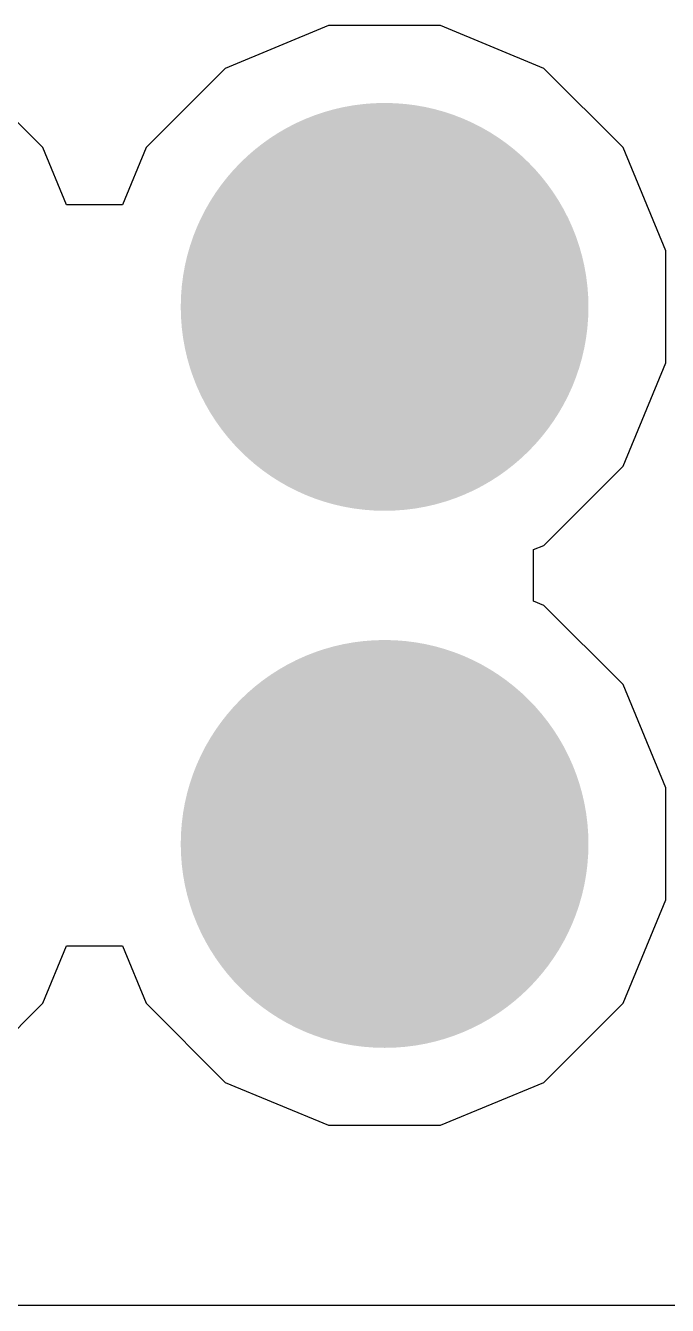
# Model space of a CAD drawing. Header units: inches. Extents: x -4 to 5258, y -4 to 5281.
# Drawn here: x 104.708 to 105.972, y 83.46 to 85.981 of the extents above; entities that cross this region are included whole.
import ezdxf

# ---------------------------------------------------------------- set-up
doc = ezdxf.new("R2010")
doc.units = ezdxf.units.IN
for name, color, linetype in [('Bottom Layer', 5, 'Continuous'), ('Bottom Solder', 6, 'Continuous'), ('Drill Drawing', 1, 'Continuous'), ('Layer 1', 16, 'Continuous'), ('Layer 2', 76, 'Continuous'), ('Top Layer', 1, 'Continuous'), ('Top Solder', 216, 'Continuous'), ('Via Holes', 16, 'Continuous')]:
    doc.layers.add(name, color=color, linetype=linetype)

msp = doc.modelspace()

# ---------------------------------------------------------------- hatches: boundary and pattern name
at = {"layer": 'Bottom Layer'}
h = msp.add_hatch(color=5, dxfattribs=at)
edge = h.paths.add_edge_path()
edge.add_arc((105.4153, 85.4269), 0.3, 0, 360)
h = msp.add_hatch(color=5, dxfattribs=at)
edge = h.paths.add_edge_path()
edge.add_arc((105.4153, 84.3692), 0.3, 0, 360)
at = {"layer": 'Bottom Solder'}
h = msp.add_hatch(color=6, dxfattribs=at)
edge = h.paths.add_edge_path()
edge.add_arc((105.4153, 85.4269), 0.4016, 0, 360)
h = msp.add_hatch(color=6, dxfattribs=at)
edge = h.paths.add_edge_path()
edge.add_arc((105.4153, 84.3692), 0.4016, 0, 360)
at = {"layer": 'Layer 1'}
h = msp.add_hatch(color=16, dxfattribs=at)
edge = h.paths.add_edge_path()
edge.add_arc((105.4153, 85.4269), 0.3, 0, 360)
h = msp.add_hatch(color=16, dxfattribs=at)
edge = h.paths.add_edge_path()
edge.add_arc((105.4153, 84.3692), 0.3, 0, 360)
at = {"layer": 'Layer 2'}
h = msp.add_hatch(color=76, dxfattribs=at)
edge = h.paths.add_edge_path()
edge.add_arc((105.4153, 85.4269), 0.3, 0, 360)
h = msp.add_hatch(color=76, dxfattribs=at)
edge = h.paths.add_edge_path()
edge.add_arc((105.4153, 84.3692), 0.3, 0, 360)
at = {"layer": 'Top Layer'}
h = msp.add_hatch(color=1, dxfattribs=at)
edge = h.paths.add_edge_path()
edge.add_arc((105.4153, 85.4269), 0.3, 0, 360)
h = msp.add_hatch(color=1, dxfattribs=at)
edge = h.paths.add_edge_path()
edge.add_arc((105.4153, 84.3692), 0.3, 0, 360)
at = {"layer": 'Top Solder'}
h = msp.add_hatch(color=216, dxfattribs=at)
edge = h.paths.add_edge_path()
edge.add_arc((105.4153, 85.4269), 0.4016, 0, 360)
h = msp.add_hatch(color=216, dxfattribs=at)
edge = h.paths.add_edge_path()
edge.add_arc((105.4153, 84.3692), 0.4016, 0, 360)
at = {"layer": 'Via Holes'}
h = msp.add_hatch(color=7, dxfattribs=at)
edge = h.paths.add_edge_path()
edge.add_arc((105.4153, 85.4269), 0.15, 0, 360)
h = msp.add_hatch(color=7, dxfattribs=at)
edge = h.paths.add_edge_path()
edge.add_arc((105.4153, 84.3692), 0.15, 0, 360)

# ---------------------------------------------------------------- linework, layer by layer
at = {"layer": 'Bottom Layer'}
for p, q in [((105.3051, 85.9809), (105.1015, 85.8965)), ((105.5255, 85.9809), (105.3051, 85.9809)), ((105.7291, 85.8965), (105.5255, 85.9809)), ((104.742, 85.7407), (104.5861, 85.8965)), ((105.1015, 85.8965), (104.9457, 85.7407)), ((105.885, 85.7407), (105.7291, 85.8965)), ((104.7888, 85.6276), (104.742, 85.7407)), ((104.9457, 85.7407), (104.8988, 85.6276)), ((105.9693, 85.5371), (105.885, 85.7407)), ((104.8988, 85.6276), (104.7888, 85.6276)), ((105.9693, 85.3167), (105.9693, 85.5371)), ((105.885, 85.113), (105.9693, 85.3167)), ((105.7291, 84.9572), (105.885, 85.113)), ((105.7089, 84.9488), (105.7291, 84.9572)), ((105.7089, 84.8472), (105.7089, 84.9488)), ((105.7291, 84.8388), (105.7089, 84.8472)), ((105.885, 84.683), (105.7291, 84.8388)), ((105.9693, 84.4794), (105.885, 84.683)), ((105.9693, 84.259), (105.9693, 84.4794)), ((105.885, 84.0554), (105.9693, 84.259)), ((104.742, 84.0554), (104.7888, 84.1685)), ((104.7888, 84.1685), (104.8988, 84.1685)), ((104.8988, 84.1685), (104.9457, 84.0554)), ((104.5861, 83.8995), (104.742, 84.0554)), ((104.9457, 84.0554), (105.1015, 83.8995)), ((105.7291, 83.8995), (105.885, 84.0554)), ((105.1015, 83.8995), (105.3051, 83.8152)), ((105.5255, 83.8152), (105.7291, 83.8995)), ((105.3051, 83.8152), (105.5255, 83.8152))]:
    msp.add_line(p, q, dxfattribs=at)
at = {"layer": 'Drill Drawing'}
for points in [[(105.2883, 85.5539, 0.0508, 0.0508, 0), (105.2883, 85.6809, 0.0508, 0.0508, 0)], [(105.2883, 85.6809, 0.0508, 0.0508, 0), (105.5423, 85.6809, 0.0508, 0.0508, 0)], [(105.5423, 85.5539, 0.0508, 0.0508, 0), (105.5423, 85.6809, 0.0508, 0.0508, 0)], [(105.3391, 85.5031, 0.0508, 0.0508, 0), (105.3391, 85.5793, 0.0508, 0.0508, 0)], [(105.3391, 85.5793, 0.0508, 0.0508, 0), (105.4915, 85.5793, 0.0508, 0.0508, 0)], [(105.4915, 85.5031, 0.0508, 0.0508, 0), (105.4915, 85.5793, 0.0508, 0.0508, 0)], [(105.1613, 85.2999, 0.0508, 0.0508, 0), (105.1613, 85.5539, 0.0508, 0.0508, 0)], [(105.1613, 85.5539, 0.0508, 0.0508, 0), (105.2883, 85.5539, 0.0508, 0.0508, 0)], [(105.5423, 85.5539, 0.0508, 0.0508, 0), (105.6693, 85.5539, 0.0508, 0.0508, 0)], [(105.6693, 85.2999, 0.0508, 0.0508, 0), (105.6693, 85.5539, 0.0508, 0.0508, 0)], [(105.2629, 85.3507, 0.0508, 0.0508, 0), (105.2629, 85.5031, 0.0508, 0.0508, 0)], [(105.2629, 85.5031, 0.0508, 0.0508, 0), (105.3391, 85.5031, 0.0508, 0.0508, 0)], [(105.4915, 85.5031, 0.0508, 0.0508, 0), (105.5677, 85.5031, 0.0508, 0.0508, 0)], [(105.5677, 85.3507, 0.0508, 0.0508, 0), (105.5677, 85.5031, 0.0508, 0.0508, 0)], [(105.2629, 85.3507, 0.0508, 0.0508, 0), (105.3391, 85.3507, 0.0508, 0.0508, 0)], [(105.3391, 85.2745, 0.0508, 0.0508, 0), (105.3391, 85.3507, 0.0508, 0.0508, 0)], [(105.4915, 85.3507, 0.0508, 0.0508, 0), (105.5677, 85.3507, 0.0508, 0.0508, 0)], [(105.4915, 85.2745, 0.0508, 0.0508, 0), (105.4915, 85.3507, 0.0508, 0.0508, 0)], [(105.1613, 85.2999, 0.0508, 0.0508, 0), (105.2883, 85.2999, 0.0508, 0.0508, 0)], [(105.2883, 85.1729, 0.0508, 0.0508, 0), (105.2883, 85.2999, 0.0508, 0.0508, 0)], [(105.5423, 85.2999, 0.0508, 0.0508, 0), (105.6693, 85.2999, 0.0508, 0.0508, 0)], [(105.5423, 85.1729, 0.0508, 0.0508, 0), (105.5423, 85.2999, 0.0508, 0.0508, 0)], [(105.3391, 85.2745, 0.0508, 0.0508, 0), (105.4915, 85.2745, 0.0508, 0.0508, 0)], [(105.2883, 85.1729, 0.0508, 0.0508, 0), (105.5423, 85.1729, 0.0508, 0.0508, 0)], [(105.2883, 84.4962, 0.0508, 0.0508, 0), (105.2883, 84.6232, 0.0508, 0.0508, 0)], [(105.2883, 84.6232, 0.0508, 0.0508, 0), (105.5423, 84.6232, 0.0508, 0.0508, 0)], [(105.5423, 84.4962, 0.0508, 0.0508, 0), (105.5423, 84.6232, 0.0508, 0.0508, 0)], [(105.3391, 84.4454, 0.0508, 0.0508, 0), (105.3391, 84.5216, 0.0508, 0.0508, 0)], [(105.3391, 84.5216, 0.0508, 0.0508, 0), (105.4915, 84.5216, 0.0508, 0.0508, 0)], [(105.4915, 84.4454, 0.0508, 0.0508, 0), (105.4915, 84.5216, 0.0508, 0.0508, 0)], [(105.1613, 84.2422, 0.0508, 0.0508, 0), (105.1613, 84.4962, 0.0508, 0.0508, 0)], [(105.1613, 84.4962, 0.0508, 0.0508, 0), (105.2883, 84.4962, 0.0508, 0.0508, 0)], [(105.5423, 84.4962, 0.0508, 0.0508, 0), (105.6693, 84.4962, 0.0508, 0.0508, 0)], [(105.6693, 84.2422, 0.0508, 0.0508, 0), (105.6693, 84.4962, 0.0508, 0.0508, 0)], [(105.2629, 84.293, 0.0508, 0.0508, 0), (105.2629, 84.4454, 0.0508, 0.0508, 0)], [(105.2629, 84.4454, 0.0508, 0.0508, 0), (105.3391, 84.4454, 0.0508, 0.0508, 0)], [(105.4915, 84.4454, 0.0508, 0.0508, 0), (105.5677, 84.4454, 0.0508, 0.0508, 0)], [(105.5677, 84.293, 0.0508, 0.0508, 0), (105.5677, 84.4454, 0.0508, 0.0508, 0)], [(105.2629, 84.293, 0.0508, 0.0508, 0), (105.3391, 84.293, 0.0508, 0.0508, 0)], [(105.3391, 84.2168, 0.0508, 0.0508, 0), (105.3391, 84.293, 0.0508, 0.0508, 0)], [(105.4915, 84.293, 0.0508, 0.0508, 0), (105.5677, 84.293, 0.0508, 0.0508, 0)], [(105.4915, 84.2168, 0.0508, 0.0508, 0), (105.4915, 84.293, 0.0508, 0.0508, 0)], [(105.1613, 84.2422, 0.0508, 0.0508, 0), (105.2883, 84.2422, 0.0508, 0.0508, 0)], [(105.2883, 84.1152, 0.0508, 0.0508, 0), (105.2883, 84.2422, 0.0508, 0.0508, 0)], [(105.5423, 84.2422, 0.0508, 0.0508, 0), (105.6693, 84.2422, 0.0508, 0.0508, 0)], [(105.5423, 84.1152, 0.0508, 0.0508, 0), (105.5423, 84.2422, 0.0508, 0.0508, 0)], [(105.3391, 84.2168, 0.0508, 0.0508, 0), (105.4915, 84.2168, 0.0508, 0.0508, 0)], [(105.2883, 84.1152, 0.0508, 0.0508, 0), (105.5423, 84.1152, 0.0508, 0.0508, 0)]]:
    msp.add_lwpolyline(points, format="xyseb", dxfattribs=at)
for points in [[(105.2756, 85.6809, 0.0254, 0.0254, 1), (105.301, 85.6809, 0.0254, 0.0254, 1)], [(105.2756, 85.6809, 0.0254, 0.0254, 1), (105.301, 85.6809, 0.0254, 0.0254, 1)], [(105.5296, 85.6809, 0.0254, 0.0254, 1), (105.555, 85.6809, 0.0254, 0.0254, 1)], [(105.5296, 85.6809, 0.0254, 0.0254, 1), (105.555, 85.6809, 0.0254, 0.0254, 1)], [(105.3264, 85.5793, 0.0254, 0.0254, 1), (105.3518, 85.5793, 0.0254, 0.0254, 1)], [(105.3264, 85.5793, 0.0254, 0.0254, 1), (105.3518, 85.5793, 0.0254, 0.0254, 1)], [(105.4788, 85.5793, 0.0254, 0.0254, 1), (105.5042, 85.5793, 0.0254, 0.0254, 1)], [(105.4788, 85.5793, 0.0254, 0.0254, 1), (105.5042, 85.5793, 0.0254, 0.0254, 1)], [(105.1486, 85.5539, 0.0254, 0.0254, 1), (105.174, 85.5539, 0.0254, 0.0254, 1)], [(105.1486, 85.5539, 0.0254, 0.0254, 1), (105.174, 85.5539, 0.0254, 0.0254, 1)], [(105.2756, 85.5539, 0.0254, 0.0254, 1), (105.301, 85.5539, 0.0254, 0.0254, 1)], [(105.2756, 85.5539, 0.0254, 0.0254, 1), (105.301, 85.5539, 0.0254, 0.0254, 1)], [(105.5296, 85.5539, 0.0254, 0.0254, 1), (105.555, 85.5539, 0.0254, 0.0254, 1)], [(105.5296, 85.5539, 0.0254, 0.0254, 1), (105.555, 85.5539, 0.0254, 0.0254, 1)], [(105.6566, 85.5539, 0.0254, 0.0254, 1), (105.682, 85.5539, 0.0254, 0.0254, 1)], [(105.6566, 85.5539, 0.0254, 0.0254, 1), (105.682, 85.5539, 0.0254, 0.0254, 1)], [(105.2502, 85.5031, 0.0254, 0.0254, 1), (105.2756, 85.5031, 0.0254, 0.0254, 1)], [(105.2502, 85.5031, 0.0254, 0.0254, 1), (105.2756, 85.5031, 0.0254, 0.0254, 1)], [(105.3264, 85.5031, 0.0254, 0.0254, 1), (105.3518, 85.5031, 0.0254, 0.0254, 1)], [(105.3264, 85.5031, 0.0254, 0.0254, 1), (105.3518, 85.5031, 0.0254, 0.0254, 1)], [(105.4788, 85.5031, 0.0254, 0.0254, 1), (105.5042, 85.5031, 0.0254, 0.0254, 1)], [(105.4788, 85.5031, 0.0254, 0.0254, 1), (105.5042, 85.5031, 0.0254, 0.0254, 1)], [(105.555, 85.5031, 0.0254, 0.0254, 1), (105.5804, 85.5031, 0.0254, 0.0254, 1)], [(105.555, 85.5031, 0.0254, 0.0254, 1), (105.5804, 85.5031, 0.0254, 0.0254, 1)], [(105.2502, 85.3507, 0.0254, 0.0254, 1), (105.2756, 85.3507, 0.0254, 0.0254, 1)], [(105.2502, 85.3507, 0.0254, 0.0254, 1), (105.2756, 85.3507, 0.0254, 0.0254, 1)], [(105.3264, 85.3507, 0.0254, 0.0254, 1), (105.3518, 85.3507, 0.0254, 0.0254, 1)], [(105.3264, 85.3507, 0.0254, 0.0254, 1), (105.3518, 85.3507, 0.0254, 0.0254, 1)], [(105.4788, 85.3507, 0.0254, 0.0254, 1), (105.5042, 85.3507, 0.0254, 0.0254, 1)], [(105.4788, 85.3507, 0.0254, 0.0254, 1), (105.5042, 85.3507, 0.0254, 0.0254, 1)], [(105.555, 85.3507, 0.0254, 0.0254, 1), (105.5804, 85.3507, 0.0254, 0.0254, 1)], [(105.555, 85.3507, 0.0254, 0.0254, 1), (105.5804, 85.3507, 0.0254, 0.0254, 1)], [(105.1486, 85.2999, 0.0254, 0.0254, 1), (105.174, 85.2999, 0.0254, 0.0254, 1)], [(105.1486, 85.2999, 0.0254, 0.0254, 1), (105.174, 85.2999, 0.0254, 0.0254, 1)], [(105.2756, 85.2999, 0.0254, 0.0254, 1), (105.301, 85.2999, 0.0254, 0.0254, 1)], [(105.2756, 85.2999, 0.0254, 0.0254, 1), (105.301, 85.2999, 0.0254, 0.0254, 1)], [(105.5296, 85.2999, 0.0254, 0.0254, 1), (105.555, 85.2999, 0.0254, 0.0254, 1)], [(105.5296, 85.2999, 0.0254, 0.0254, 1), (105.555, 85.2999, 0.0254, 0.0254, 1)], [(105.6566, 85.2999, 0.0254, 0.0254, 1), (105.682, 85.2999, 0.0254, 0.0254, 1)], [(105.6566, 85.2999, 0.0254, 0.0254, 1), (105.682, 85.2999, 0.0254, 0.0254, 1)], [(105.3264, 85.2745, 0.0254, 0.0254, 1), (105.3518, 85.2745, 0.0254, 0.0254, 1)], [(105.3264, 85.2745, 0.0254, 0.0254, 1), (105.3518, 85.2745, 0.0254, 0.0254, 1)], [(105.4788, 85.2745, 0.0254, 0.0254, 1), (105.5042, 85.2745, 0.0254, 0.0254, 1)], [(105.4788, 85.2745, 0.0254, 0.0254, 1), (105.5042, 85.2745, 0.0254, 0.0254, 1)], [(105.2756, 85.1729, 0.0254, 0.0254, 1), (105.301, 85.1729, 0.0254, 0.0254, 1)], [(105.2756, 85.1729, 0.0254, 0.0254, 1), (105.301, 85.1729, 0.0254, 0.0254, 1)], [(105.5296, 85.1729, 0.0254, 0.0254, 1), (105.555, 85.1729, 0.0254, 0.0254, 1)], [(105.5296, 85.1729, 0.0254, 0.0254, 1), (105.555, 85.1729, 0.0254, 0.0254, 1)], [(105.2756, 84.6232, 0.0254, 0.0254, 1), (105.301, 84.6232, 0.0254, 0.0254, 1)], [(105.2756, 84.6232, 0.0254, 0.0254, 1), (105.301, 84.6232, 0.0254, 0.0254, 1)], [(105.5296, 84.6232, 0.0254, 0.0254, 1), (105.555, 84.6232, 0.0254, 0.0254, 1)], [(105.5296, 84.6232, 0.0254, 0.0254, 1), (105.555, 84.6232, 0.0254, 0.0254, 1)], [(105.3264, 84.5216, 0.0254, 0.0254, 1), (105.3518, 84.5216, 0.0254, 0.0254, 1)], [(105.3264, 84.5216, 0.0254, 0.0254, 1), (105.3518, 84.5216, 0.0254, 0.0254, 1)], [(105.4788, 84.5216, 0.0254, 0.0254, 1), (105.5042, 84.5216, 0.0254, 0.0254, 1)], [(105.4788, 84.5216, 0.0254, 0.0254, 1), (105.5042, 84.5216, 0.0254, 0.0254, 1)], [(105.1486, 84.4962, 0.0254, 0.0254, 1), (105.174, 84.4962, 0.0254, 0.0254, 1)], [(105.1486, 84.4962, 0.0254, 0.0254, 1), (105.174, 84.4962, 0.0254, 0.0254, 1)], [(105.2756, 84.4962, 0.0254, 0.0254, 1), (105.301, 84.4962, 0.0254, 0.0254, 1)], [(105.2756, 84.4962, 0.0254, 0.0254, 1), (105.301, 84.4962, 0.0254, 0.0254, 1)], [(105.5296, 84.4962, 0.0254, 0.0254, 1), (105.555, 84.4962, 0.0254, 0.0254, 1)], [(105.5296, 84.4962, 0.0254, 0.0254, 1), (105.555, 84.4962, 0.0254, 0.0254, 1)], [(105.6566, 84.4962, 0.0254, 0.0254, 1), (105.682, 84.4962, 0.0254, 0.0254, 1)], [(105.6566, 84.4962, 0.0254, 0.0254, 1), (105.682, 84.4962, 0.0254, 0.0254, 1)], [(105.2502, 84.4454, 0.0254, 0.0254, 1), (105.2756, 84.4454, 0.0254, 0.0254, 1)], [(105.2502, 84.4454, 0.0254, 0.0254, 1), (105.2756, 84.4454, 0.0254, 0.0254, 1)], [(105.3264, 84.4454, 0.0254, 0.0254, 1), (105.3518, 84.4454, 0.0254, 0.0254, 1)], [(105.3264, 84.4454, 0.0254, 0.0254, 1), (105.3518, 84.4454, 0.0254, 0.0254, 1)], [(105.4788, 84.4454, 0.0254, 0.0254, 1), (105.5042, 84.4454, 0.0254, 0.0254, 1)], [(105.4788, 84.4454, 0.0254, 0.0254, 1), (105.5042, 84.4454, 0.0254, 0.0254, 1)], [(105.555, 84.4454, 0.0254, 0.0254, 1), (105.5804, 84.4454, 0.0254, 0.0254, 1)], [(105.555, 84.4454, 0.0254, 0.0254, 1), (105.5804, 84.4454, 0.0254, 0.0254, 1)], [(105.2502, 84.293, 0.0254, 0.0254, 1), (105.2756, 84.293, 0.0254, 0.0254, 1)], [(105.2502, 84.293, 0.0254, 0.0254, 1), (105.2756, 84.293, 0.0254, 0.0254, 1)], [(105.3264, 84.293, 0.0254, 0.0254, 1), (105.3518, 84.293, 0.0254, 0.0254, 1)], [(105.3264, 84.293, 0.0254, 0.0254, 1), (105.3518, 84.293, 0.0254, 0.0254, 1)], [(105.4788, 84.293, 0.0254, 0.0254, 1), (105.5042, 84.293, 0.0254, 0.0254, 1)], [(105.4788, 84.293, 0.0254, 0.0254, 1), (105.5042, 84.293, 0.0254, 0.0254, 1)], [(105.555, 84.293, 0.0254, 0.0254, 1), (105.5804, 84.293, 0.0254, 0.0254, 1)], [(105.555, 84.293, 0.0254, 0.0254, 1), (105.5804, 84.293, 0.0254, 0.0254, 1)], [(105.1486, 84.2422, 0.0254, 0.0254, 1), (105.174, 84.2422, 0.0254, 0.0254, 1)], [(105.1486, 84.2422, 0.0254, 0.0254, 1), (105.174, 84.2422, 0.0254, 0.0254, 1)], [(105.2756, 84.2422, 0.0254, 0.0254, 1), (105.301, 84.2422, 0.0254, 0.0254, 1)], [(105.2756, 84.2422, 0.0254, 0.0254, 1), (105.301, 84.2422, 0.0254, 0.0254, 1)], [(105.5296, 84.2422, 0.0254, 0.0254, 1), (105.555, 84.2422, 0.0254, 0.0254, 1)], [(105.5296, 84.2422, 0.0254, 0.0254, 1), (105.555, 84.2422, 0.0254, 0.0254, 1)], [(105.6566, 84.2422, 0.0254, 0.0254, 1), (105.682, 84.2422, 0.0254, 0.0254, 1)], [(105.6566, 84.2422, 0.0254, 0.0254, 1), (105.682, 84.2422, 0.0254, 0.0254, 1)], [(105.3264, 84.2168, 0.0254, 0.0254, 1), (105.3518, 84.2168, 0.0254, 0.0254, 1)], [(105.3264, 84.2168, 0.0254, 0.0254, 1), (105.3518, 84.2168, 0.0254, 0.0254, 1)], [(105.4788, 84.2168, 0.0254, 0.0254, 1), (105.5042, 84.2168, 0.0254, 0.0254, 1)], [(105.4788, 84.2168, 0.0254, 0.0254, 1), (105.5042, 84.2168, 0.0254, 0.0254, 1)], [(105.2756, 84.1152, 0.0254, 0.0254, 1), (105.301, 84.1152, 0.0254, 0.0254, 1)], [(105.2756, 84.1152, 0.0254, 0.0254, 1), (105.301, 84.1152, 0.0254, 0.0254, 1)], [(105.5296, 84.1152, 0.0254, 0.0254, 1), (105.555, 84.1152, 0.0254, 0.0254, 1)], [(105.5296, 84.1152, 0.0254, 0.0254, 1), (105.555, 84.1152, 0.0254, 0.0254, 1)]]:
    msp.add_lwpolyline(points, format="xyseb", close=True, dxfattribs=at)
at = {"layer": 'Layer 1'}
for p, q in [((105.3051, 85.9809), (105.1015, 85.8965)), ((105.5255, 85.9809), (105.3051, 85.9809)), ((105.7291, 85.8965), (105.5255, 85.9809)), ((104.742, 85.7407), (104.5861, 85.8965)), ((105.1015, 85.8965), (104.9457, 85.7407)), ((105.885, 85.7407), (105.7291, 85.8965)), ((104.7888, 85.6276), (104.742, 85.7407)), ((104.9457, 85.7407), (104.8988, 85.6276)), ((105.9693, 85.5371), (105.885, 85.7407)), ((104.8988, 85.6276), (104.7888, 85.6276)), ((105.9693, 85.3167), (105.9693, 85.5371)), ((105.885, 85.113), (105.9693, 85.3167)), ((105.7291, 84.9572), (105.885, 85.113)), ((105.7089, 84.9488), (105.7291, 84.9572)), ((105.7089, 84.8472), (105.7089, 84.9488)), ((105.7291, 84.8388), (105.7089, 84.8472)), ((105.885, 84.683), (105.7291, 84.8388)), ((105.9693, 84.4794), (105.885, 84.683)), ((105.9693, 84.259), (105.9693, 84.4794)), ((105.885, 84.0554), (105.9693, 84.259)), ((104.742, 84.0554), (104.7888, 84.1685)), ((104.7888, 84.1685), (104.8988, 84.1685)), ((104.8988, 84.1685), (104.9457, 84.0554)), ((104.5861, 83.8995), (104.742, 84.0554)), ((104.9457, 84.0554), (105.1015, 83.8995)), ((105.7291, 83.8995), (105.885, 84.0554)), ((105.1015, 83.8995), (105.3051, 83.8152)), ((105.5255, 83.8152), (105.7291, 83.8995)), ((105.3051, 83.8152), (105.5255, 83.8152))]:
    msp.add_line(p, q, dxfattribs=at)
at = {"layer": 'Layer 2'}
msp.add_line((107.0201, 83.4604), (104.1948, 83.4604), dxfattribs=at)

doc.saveas('drawing.dxf')
